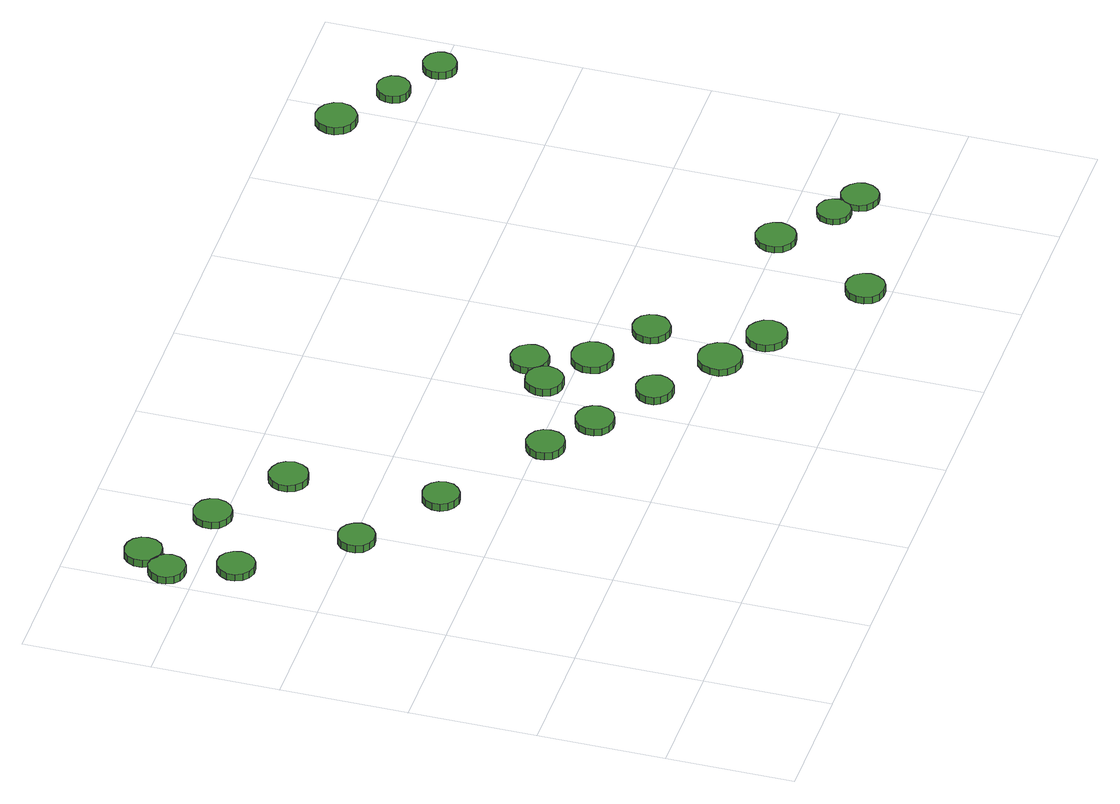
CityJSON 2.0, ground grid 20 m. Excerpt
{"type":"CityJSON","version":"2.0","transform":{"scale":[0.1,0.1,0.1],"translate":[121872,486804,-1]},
"CityObjects":{
"tree1":{"type":"SolitaryVegetationObject","attributes":{"function":"something"},"geometry":[{"type":"MultiSurface","lod":"1","boundaries":[[[0,1,2,3,4,5,6,7,8,9,10,11,12,13,14]],[[15,16,17,18,19,20,21,22,23,24,25,26,27,28,29]],[[0,29,28,1]],[[1,28,27,2]],[[2,27,26,3]],[[3,26,25,4]],[[4,25,24,5]],[[5,24,23,6]],[[6,23,22,7]],[[7,22,21,8]],[[8,21,20,9]],[[9,20,19,10]],[[10,19,18,11]],[[11,18,17,12]],[[12,17,16,13]],[[13,16,15,14]],[[14,15,29,0]]]}]},
"tree2":{"type":"SolitaryVegetationObject","attributes":{"function":"something"},"geometry":[{"type":"MultiSurface","lod":"1","boundaries":[[[30,31,32,33,34,35,36,37,38,39,40,41,42,43,44]],[[45,46,47,48,49,50,51,52,53,54,55,56,57,58,59]],[[30,59,58,31]],[[31,58,57,32]],[[32,57,56,33]],[[33,56,55,34]],[[34,55,54,35]],[[35,54,53,36]],[[36,53,52,37]],[[37,52,51,38]],[[38,51,50,39]],[[39,50,49,40]],[[40,49,48,41]],[[41,48,47,42]],[[42,47,46,43]],[[43,46,45,44]],[[44,45,59,30]]]}]},
"tree3":{"type":"SolitaryVegetationObject","attributes":{"function":"something"},"geometry":[{"type":"MultiSurface","lod":"1","boundaries":[[[60,61,62,63,64,65,66,67,68,69,70,71,72,73,74]],[[75,76,77,78,79,80,81,82,83,84,85,86,87,88,89]],[[60,89,88,61]],[[61,88,87,62]],[[62,87,86,63]],[[63,86,85,64]],[[64,85,84,65]],[[65,84,83,66]],[[66,83,82,67]],[[67,82,81,68]],[[68,81,80,69]],[[69,80,79,70]],[[70,79,78,71]],[[71,78,77,72]],[[72,77,76,73]],[[73,76,75,74]],[[74,75,89,60]]]}]},
"tree4":{"type":"SolitaryVegetationObject","attributes":{"function":"something"},"geometry":[{"type":"MultiSurface","lod":"1","boundaries":[[[90,91,92,93,94,95,96,97,98,99,100,101,102,103,104]],[[105,106,107,108,109,110,111,112,113,114,115,116,117,118,119]],[[90,119,118,91]],[[91,118,117,92]],[[92,117,116,93]],[[93,116,115,94]],[[94,115,114,95]],[[95,114,113,96]],[[96,113,112,97]],[[97,112,111,98]],[[98,111,110,99]],[[99,110,109,100]],[[100,109,108,101]],[[101,108,107,102]],[[102,107,106,103]],[[103,106,105,104]],[[104,105,119,90]]]}]},
"tree5":{"type":"SolitaryVegetationObject","attributes":{"function":"something"},"geometry":[{"type":"MultiSurface","lod":"1","boundaries":[[[120,121,122,123,124,125,126,127,128,129,130,131,132,133,134]],[[135,136,137,138,139,140,141,142,143,144,145,146,147,148,149]],[[120,149,148,121]],[[121,148,147,122]],[[122,147,146,123]],[[123,146,145,124]],[[124,145,144,125]],[[125,144,143,126]],[[126,143,142,127]],[[127,142,141,128]],[[128,141,140,129]],[[129,140,139,130]],[[130,139,138,131]],[[131,138,137,132]],[[132,137,136,133]],[[133,136,135,134]],[[134,135,149,120]]]}]},
"tree6":{"type":"SolitaryVegetationObject","attributes":{"function":"something"},"geometry":[{"type":"MultiSurface","lod":"1","boundaries":[[[150,151,152,153,154,155,156,157,158,159,160,161,162,163,164]],[[165,166,167,168,169,170,171,172,173,174,175,176,177,178,179]],[[150,179,178,151]],[[151,178,177,152]],[[152,177,176,153]],[[153,176,175,154]],[[154,175,174,155]],[[155,174,173,156]],[[156,173,172,157]],[[157,172,171,158]],[[158,171,170,159]],[[159,170,169,160]],[[160,169,168,161]],[[161,168,167,162]],[[162,167,166,163]],[[163,166,165,164]],[[164,165,179,150]]]}]},
"tree7":{"type":"SolitaryVegetationObject","attributes":{"function":"something"},"geometry":[{"type":"MultiSurface","lod":"1","boundaries":[[[180,181,182,183,184,185,186,187,188,189,190,191,192,193,194]],[[195,196,197,198,199,200,201,202,203,204,205,206,207,208,209]],[[180,209,208,181]],[[181,208,207,182]],[[182,207,206,183]],[[183,206,205,184]],[[184,205,204,185]],[[185,204,203,186]],[[186,203,202,187]],[[187,202,201,188]],[[188,201,200,189]],[[189,200,199,190]],[[190,199,198,191]],[[191,198,197,192]],[[192,197,196,193]],[[193,196,195,194]],[[194,195,209,180]]]}]},
"tree8":{"type":"SolitaryVegetationObject","attributes":{"function":"something"},"geometry":[{"type":"MultiSurface","lod":"1","boundaries":[[[210,211,212,213,214,215,216,217,218,219,220,221,222,223,224]],[[225,226,227,228,229,230,231,232,233,234,235,236,237,238,239]],[[210,239,238,211]],[[211,238,237,212]],[[212,237,236,213]],[[213,236,235,214]],[[214,235,234,215]],[[215,234,233,216]],[[216,233,232,217]],[[217,232,231,218]],[[218,231,230,219]],[[219,230,229,220]],[[220,229,228,221]],[[221,228,227,222]],[[222,227,226,223]],[[223,226,225,224]],[[224,225,239,210]]]}]},
"tree9":{"type":"SolitaryVegetationObject","attributes":{"function":"something"},"geometry":[{"type":"MultiSurface","lod":"1","boundaries":[[[240,241,242,243,244,245,246,247,248,249,250,251,252,253,254]],[[255,256,257,258,259,260,261,262,263,264,265,266,267,268,269]],[[240,269,268,241]],[[241,268,267,242]],[[242,267,266,243]],[[243,266,265,244]],[[244,265,264,245]],[[245,264,263,246]],[[246,263,262,247]],[[247,262,261,248]],[[248,261,260,249]],[[249,260,259,250]],[[250,259,258,251]],[[251,258,257,252]],[[252,257,256,253]],[[253,256,255,254]],[[254,255,269,240]]]}]},
"tree10":{"type":"SolitaryVegetationObject","attributes":{"function":"something"},"geometry":[{"type":"MultiSurface","lod":"1","boundaries":[[[270,271,272,273,274,275,276,277,278,279,280,281,282,283,284]],[[285,286,287,288,289,290,291,292,293,294,295,296,297,298,299]],[[270,299,298,271]],[[271,298,297,272]],[[272,297,296,273]],[[273,296,295,274]],[[274,295,294,275]],[[275,294,293,276]],[[276,293,292,277]],[[277,292,291,278]],[[278,291,290,279]],[[279,290,289,280]],[[280,289,288,281]],[[281,288,287,282]],[[282,287,286,283]],[[283,286,285,284]],[[284,285,299,270]]]}]},
"tree11":{"type":"SolitaryVegetationObject","attributes":{"function":"something"},"geometry":[{"type":"MultiSurface","lod":"1","boundaries":[[[300,301,302,303,304,305,306,307,308,309,310,311,312,313,314]],[[315,316,317,318,319,320,321,322,323,324,325,326,327,328,329]],[[300,329,328,301]],[[301,328,327,302]],[[302,327,326,303]],[[303,326,325,304]],[[304,325,324,305]],[[305,324,323,306]],[[306,323,322,307]],[[307,322,321,308]],[[308,321,320,309]],[[309,320,319,310]],[[310,319,318,311]],[[311,318,317,312]],[[312,317,316,313]],[[313,316,315,314]],[[314,315,329,300]]]}]},
"tree12":{"type":"SolitaryVegetationObject","attributes":{"function":"something"},"geometry":[{"type":"MultiSurface","lod":"1","boundaries":[[[330,331,332,333,334,335,336,337,338,339,340,341,342,343,344]],[[345,346,347,348,349,350,351,352,353,354,355,356,357,358,359]],[[330,359,358,331]],[[331,358,357,332]],[[332,357,356,333]],[[333,356,355,334]],[[334,355,354,335]],[[335,354,353,336]],[[336,353,352,337]],[[337,352,351,338]],[[338,351,350,339]],[[339,350,349,340]],[[340,349,348,341]],[[341,348,347,342]],[[342,347,346,343]],[[343,346,345,344]],[[344,345,359,330]]]}]},
"tree13":{"type":"SolitaryVegetationObject","attributes":{"function":"something"},"geometry":[{"type":"MultiSurface","lod":"1","boundaries":[[[360,361,362,363,364,365,366,367,368,369,370,371,372,373,374]],[[375,376,377,378,379,380,381,382,383,384,385,386,387,388,389]],[[360,389,388,361]],[[361,388,387,362]],[[362,387,386,363]],[[363,386,385,364]],[[364,385,384,365]],[[365,384,383,366]],[[366,383,382,367]],[[367,382,381,368]],[[368,381,380,369]],[[369,380,379,370]],[[370,379,378,371]],[[371,378,377,372]],[[372,377,376,373]],[[373,376,375,374]],[[374,375,389,360]]]}]},
"tree14":{"type":"SolitaryVegetationObject","attributes":{"function":"something"},"geometry":[{"type":"MultiSurface","lod":"1","boundaries":[[[390,391,392,393,394,395,396,397,398,399,400,401,402,403,404]],[[405,406,407,408,409,410,411,412,413,414,415,416,417,418,419]],[[390,419,418,391]],[[391,418,417,392]],[[392,417,416,393]],[[393,416,415,394]],[[394,415,414,395]],[[395,414,413,396]],[[396,413,412,397]],[[397,412,411,398]],[[398,411,410,399]],[[399,410,409,400]],[[400,409,408,401]],[[401,408,407,402]],[[402,407,406,403]],[[403,406,405,404]],[[404,405,419,390]]]}]},
"tree15":{"type":"SolitaryVegetationObject","attributes":{"function":"something"},"geometry":[{"type":"MultiSurface","lod":"1","boundaries":[[[420,421,422,423,424,425,426,427,428,429,430,431,432,433,434]],[[435,436,437,438,439,440,441,442,443,444,445,446,447,448,449]],[[420,449,448,421]],[[421,448,447,422]],[[422,447,446,423]],[[423,446,445,424]],[[424,445,444,425]],[[425,444,443,426]],[[426,443,442,427]],[[427,442,441,428]],[[428,441,440,429]],[[429,440,439,430]],[[430,439,438,431]],[[431,438,437,432]],[[432,437,436,433]],[[433,436,435,434]],[[434,435,449,420]]]}]},
"tree16":{"type":"SolitaryVegetationObject","attributes":{"function":"something"},"geometry":[{"type":"MultiSurface","lod":"1","boundaries":[[[450,451,452,453,454,455,456,457,458,459,460,461,462,463,464]],[[465,466,467,468,469,470,471,472,473,474,475,476,477,478,479]],[[450,479,478,451]],[[451,478,477,452]],[[452,477,476,453]],[[453,476,475,454]],[[454,475,474,455]],[[455,474,473,456]],[[456,473,472,457]],[[457,472,471,458]],[[458,471,470,459]],[[459,470,469,460]],[[460,469,468,461]],[[461,468,467,462]],[[462,467,466,463]],[[463,466,465,464]],[[464,465,479,450]]]}]},
"tree17":{"type":"SolitaryVegetationObject","attributes":{"function":"something"},"geometry":[{"type":"MultiSurface","lod":"1","boundaries":[[[480,481,482,483,484,485,486,487,488,489,490,491,492,493,494]],[[495,496,497,498,499,500,501,502,503,504,505,506,507,508,509]],[[480,509,508,481]],[[481,508,507,482]],[[482,507,506,483]],[[483,506,505,484]],[[484,505,504,485]],[[485,504,503,486]],[[486,503,502,487]],[[487,502,501,488]],[[488,501,500,489]],[[489,500,499,490]],[[490,499,498,491]],[[491,498,497,492]],[[492,497,496,493]],[[493,496,495,494]],[[494,495,509,480]]]}]},
"tree18":{"type":"SolitaryVegetationObject","attributes":{"function":"something"},"geometry":[{"type":"MultiSurface","lod":"1","boundaries":[[[510,511,512,513,514,515,516,517,518,519,520,521,522,523,524]],[[525,526,527,528,529,530,531,532,533,534,535,536,537,538,539]],[[510,539,538,511]],[[511,538,537,512]],[[512,537,536,513]],[[513,536,535,514]],[[514,535,534,515]],[[515,534,533,516]],[[516,533,532,517]],[[517,532,531,518]],[[518,531,530,519]],[[519,530,529,520]],[[520,529,528,521]],[[521,528,527,522]],[[522,527,526,523]],[[523,526,525,524]],[[524,525,539,510]]]}]},
"tree19":{"type":"SolitaryVegetationObject","attributes":{"function":"something"},"geometry":[{"type":"MultiSurface","lod":"1","boundaries":[[[540,541,542,543,544,545,546,547,548,549,550,551,552,553,554]],[[555,556,557,558,559,560,561,562,563,564,565,566,567,568,569]],[[540,569,568,541]],[[541,568,567,542]],[[542,567,566,543]],[[543,566,565,544]],[[544,565,564,545]],[[545,564,563,546]],[[546,563,562,547]],[[547,562,561,548]],[[548,561,560,549]],[[549,560,559,550]],[[550,559,558,551]],[[551,558,557,552]],[[552,557,556,553]],[[553,556,555,554]],[[554,555,569,540]]]}]},
"tree20":{"type":"SolitaryVegetationObject","attributes":{"function":"something"},"geometry":[{"type":"MultiSurface","lod":"1","boundaries":[[[570,571,572,573,574,575,576,577,578,579,580,581,582,583,584]],[[585,586,587,588,589,590,591,592,593,594,595,596,597,598,599]],[[570,599,598,571]],[[571,598,597,572]],[[572,597,596,573]],[[573,596,595,574]],[[574,595,594,575]],[[575,594,593,576]],[[576,593,592,577]],[[577,592,591,578]],[[578,591,590,579]],[[579,590,589,580]],[[580,589,588,581]],[[581,588,587,582]],[[582,587,586,583]],[[583,586,585,584]],[[584,585,599,570]]]}]},
"tree21":{"type":"SolitaryVegetationObject","attributes":{"function":"something"},"geometry":[{"type":"MultiSurface","lod":"1","boundaries":[[[600,601,602,603,604,605,606,607,608,609,610,611,612,613,614]],[[615,616,617,618,619,620,621,622,623,624,625,626,627,628,629]],[[600,629,628,601]],[[601,628,627,602]],[[602,627,626,603]],[[603,626,625,604]],[[604,625,624,605]],[[605,624,623,606]],[[606,623,622,607]],[[607,622,621,608]],[[608,621,620,609]],[[609,620,619,610]],[[610,619,618,611]],[[611,618,617,612]],[[612,617,616,613]],[[613,616,615,614]],[[614,615,629,600]]]}]},
"tree22":{"type":"SolitaryVegetationObject","attributes":{"function":"something"},"geometry":[{"type":"MultiSurface","lod":"1","boundaries":[[[630,631,632,633,634,635,636,637,638,639,640,641,642,643,644]],[[645,646,647,648,649,650,651,652,653,654,655,656,657,658,659]],[[630,659,658,631]],[[631,658,657,632]],[[632,657,656,633]],[[633,656,655,634]],[[634,655,654,635]],[[635,654,653,636]],[[636,653,652,637]],[[637,652,651,638]],[[638,651,650,639]],[[639,650,649,640]],[[640,649,648,641]],[[641,648,647,642]],[[642,647,646,643]],[[643,646,645,644]],[[644,645,659,630]]]}]},
"tree23":{"type":"SolitaryVegetationObject","attributes":{"function":"something"},"geometry":[{"type":"MultiSurface","lod":"1","boundaries":[[[660,661,662,663,664,665,666,667,668,669,670,671,672,673,674]],[[675,676,677,678,679,680,681,682,683,684,685,686,687,688,689]],[[660,689,688,661]],[[661,688,687,662]],[[662,687,686,663]],[[663,686,685,664]],[[664,685,684,665]],[[665,684,683,666]],[[666,683,682,667]],[[667,682,681,668]],[[668,681,680,669]],[[669,680,679,670]],[[670,679,678,671]],[[671,678,677,672]],[[672,677,676,673]],[[673,676,675,674]],[[674,675,689,660]]]}]}
},
"vertices":[
[59,843,20],[56,855,20],[49,864,20],[39,870,20],[27,872,20],[16,868,20],[7,860,20],[2,849,20],[2,837,20],[7,826,20],[16,818,20],[27,815,20],[39,816,20],[49,822,20],[56,831,20],[56,831,7],[49,822,7],[39,816,7],[27,815,7],[16,818,7],[7,826,7],[2,837,7],[2,849,7],[7,860,7],[16,868,7],[27,872,7],[39,870,7],[49,864,7],[56,855,7],[59,843,7],
[95,746,20],[92,758,20],[85,768,20],[75,774,20],[62,775,20],[51,772,20],[42,763,20],[37,752,20],[37,740,20],[42,729,20],[51,721,20],[62,717,20],[75,718,20],[85,724,20],[92,734,20],[92,734,8],[85,724,8],[75,718,8],[62,717,8],[51,721,8],[42,729,8],[37,740,8],[37,752,8],[42,763,8],[51,772,8],[62,775,8],[75,774,8],[85,768,8],[92,758,8],[95,746,8],
[89,889,20],[87,900,20],[80,910,20],[69,916,20],[57,917,20],[46,914,20],[37,906,20],[32,895,20],[32,882,20],[37,871,20],[46,863,20],[57,860,20],[69,861,20],[80,867,20],[87,877,20],[87,877,7],[80,867,7],[69,861,7],[57,860,7],[46,863,7],[37,871,7],[32,882,7],[32,895,7],[37,906,7],[46,914,7],[57,917,7],[69,916,7],[80,910,7],[87,900,7],[89,889,7],
[214,594,19],[211,606,19],[204,615,19],[194,621,19],[182,622,19],[171,619,19],[162,611,19],[157,600,19],[157,588,19],[162,577,19],[171,569,19],[182,566,19],[194,567,19],[204,573,19],[211,582,19],[211,582,6],[204,573,6],[194,567,6],[182,566,6],[171,569,6],[162,577,6],[157,588,6],[157,600,6],[162,611,6],[171,619,6],[182,622,6],[194,621,6],[204,615,6],[211,606,6],[214,594,6],
[211,817,19],[208,829,19],[201,839,19],[190,845,19],[178,846,19],[166,842,19],[157,834,19],[152,823,19],[152,810,19],[157,799,19],[166,791,19],[178,787,19],[190,788,19],[201,794,19],[208,804,19],[208,804,7],[201,794,7],[190,788,7],[178,787,7],[166,791,7],[157,799,7],[152,810,7],[152,823,7],[157,834,7],[166,842,7],[178,846,7],[190,845,7],[201,839,7],[208,829,7],[211,817,7],
[346,502,20],[344,513,20],[337,523,20],[327,529,20],[315,530,20],[304,527,20],[295,519,20],[290,508,20],[290,496,20],[295,485,20],[304,477,20],[315,473,20],[327,475,20],[337,481,20],[344,490,20],[344,490,7],[337,481,7],[327,475,7],[315,473,7],[304,477,7],[295,485,7],[290,496,7],[290,508,7],[295,519,7],[304,527,7],[315,530,7],[327,529,7],[337,523,7],[344,513,7],[346,502,7],
[331,733,19],[328,746,19],[321,756,19],[310,762,19],[297,764,19],[285,760,19],[276,751,19],[271,740,19],[271,727,19],[276,716,19],[285,707,19],[297,703,19],[310,705,19],[321,711,19],[328,721,19],[328,721,7],[321,711,7],[310,705,7],[297,703,7],[285,707,7],[276,716,7],[271,727,7],[271,740,7],[276,751,7],[285,760,7],[297,764,7],[310,762,7],[321,756,7],[328,746,7],[331,733,7],
[513,388,20],[511,400,20],[504,410,20],[493,416,20],[481,418,20],[469,414,20],[460,406,20],[455,394,20],[455,382,20],[460,371,20],[469,363,20],[481,359,20],[493,360,20],[504,366,20],[511,376,20],[511,376,7],[504,366,7],[493,360,7],[481,359,7],[469,363,7],[460,371,7],[455,382,7],[455,394,7],[460,406,7],[469,414,7],[481,418,7],[493,416,7],[504,410,7],[511,400,7],[513,388,7],
[592,334,19],[589,347,19],[582,357,19],[571,363,19],[559,364,19],[547,360,19],[538,352,19],[533,341,19],[533,328,19],[538,317,19],[547,309,19],[559,305,19],[571,306,19],[582,312,19],[589,322,19],[589,322,7],[582,312,7],[571,306,7],[559,305,7],[547,309,7],[538,317,7],[533,328,7],[533,341,7],[538,352,7],[547,360,7],[559,364,7],[571,363,7],[582,357,7],[589,347,7],[592,334,7],
[689,270,20],[686,282,20],[679,292,20],[669,297,20],[657,299,20],[646,295,20],[637,287,20],[632,276,20],[632,264,20],[637,254,20],[646,246,20],[657,242,20],[669,243,20],[679,249,20],[686,259,20],[686,259,7],[679,249,7],[669,243,7],[657,242,7],[646,246,7],[637,254,7],[632,264,7],[632,276,7],[637,287,7],[646,295,7],[657,299,7],[669,297,7],[679,292,7],[686,282,7],[689,270,7],
[663,434,20],[660,446,20],[653,456,20],[643,462,20],[630,463,20],[619,460,20],[610,451,20],[605,440,20],[605,428,20],[610,417,20],[619,409,20],[630,405,20],[643,406,20],[653,412,20],[660,422,20],[660,422,7],[653,412,7],[643,406,7],[630,405,7],[619,409,7],[610,417,7],[605,428,7],[605,440,7],[610,451,7],[619,460,7],[630,463,7],[643,462,7],[653,456,7],[660,446,7],[663,434,7],
[794,198,19],[791,212,19],[783,224,19],[770,231,19],[756,232,19],[743,228,19],[733,218,19],[727,205,19],[727,191,19],[733,179,19],[743,169,19],[756,165,19],[770,166,19],[783,173,19],[791,185,19],[791,185,7],[783,173,7],[770,166,7],[756,165,7],[743,169,7],[733,179,7],[727,191,7],[727,205,7],[733,218,7],[743,228,7],[756,232,7],[770,231,7],[783,224,7],[791,212,7],[794,198,7],
[710,470,19],[707,482,19],[700,492,19],[689,499,19],[677,500,19],[665,496,19],[656,488,19],[651,477,19],[651,464,19],[656,453,19],[665,445,19],[677,441,19],[689,442,19],[700,449,19],[707,458,19],[707,458,7],[700,449,7],[689,442,7],[677,441,7],[665,445,7],[656,453,7],[651,464,7],[651,477,7],[656,488,7],[665,496,7],[677,500,7],[689,499,7],[700,492,7],[707,482,7],[710,470,7],
[742,382,19],[740,395,19],[732,406,19],[720,413,19],[707,414,19],[694,410,19],[684,401,19],[679,389,19],[679,376,19],[684,363,19],[694,354,19],[707,350,19],[720,352,19],[732,358,19],[740,369,19],[740,369,7],[732,358,7],[720,352,7],[707,350,7],[694,354,7],[684,363,7],[679,376,7],[679,389,7],[684,401,7],[694,410,7],[707,414,7],[720,413,7],[732,406,7],[740,395,7],[742,382,7],
[867,148,19],[864,161,19],[856,171,19],[845,178,19],[832,179,19],[819,175,19],[810,166,19],[804,154,19],[804,141,19],[810,129,19],[819,120,19],[832,116,19],[845,118,19],[856,124,19],[864,135,19],[864,135,7],[856,124,7],[845,118,7],[832,116,7],[819,120,7],[810,129,7],[804,141,7],[804,154,7],[810,166,7],[819,175,7],[832,179,7],[845,178,7],[856,171,7],[864,161,7],[867,148,7],
[831,317,19],[829,329,19],[822,339,19],[811,345,19],[799,346,19],[788,342,19],[779,334,19],[774,323,19],[774,311,19],[779,300,19],[788,292,19],[799,288,19],[811,289,19],[822,296,19],[829,305,19],[829,305,7],[822,296,7],[811,289,7],[799,288,7],[788,292,7],[779,300,7],[774,311,7],[774,323,7],[779,334,7],[788,342,7],[799,346,7],[811,345,7],[822,339,7],[829,329,7],[831,317,7],
[1019,40,19],[1016,52,19],[1009,63,19],[998,69,19],[985,70,19],[973,66,19],[964,58,19],[959,46,19],[959,34,19],[964,22,19],[973,14,19],[985,10,19],[998,11,19],[1009,17,19],[1016,28,19],[1016,28,7],[1009,17,7],[998,11,7],[985,10,7],[973,14,7],[964,22,7],[959,34,7],[959,46,7],[964,58,7],[973,66,7],[985,70,7],[998,69,7],[1009,63,7],[1016,52,7],[1019,40,7],
[1102,203,19],[1099,216,19],[1092,226,19],[1081,232,19],[1068,234,19],[1056,230,19],[1046,221,19],[1041,209,19],[1041,197,19],[1046,185,19],[1056,176,19],[1068,172,19],[1081,174,19],[1092,180,19],[1099,191,19],[1099,191,8],[1092,180,8],[1081,174,8],[1068,172,8],[1056,176,8],[1046,185,8],[1041,197,8],[1041,209,8],[1046,221,8],[1056,230,8],[1068,234,8],[1081,232,8],[1092,226,8],[1099,216,8],[1102,203,8],
[1183,138,18],[1181,148,18],[1175,157,18],[1165,163,18],[1155,164,18],[1144,160,18],[1136,153,18],[1132,143,18],[1132,133,18],[1136,123,18],[1144,115,18],[1155,112,18],[1165,113,18],[1175,119,18],[1181,127,18],[1181,127,8],[1175,119,8],[1165,113,8],[1155,112,8],[1144,115,8],[1136,123,8],[1132,133,8],[1132,143,8],[1136,153,8],[1144,160,8],[1155,164,8],[1165,163,8],[1175,157,8],[1181,148,8],[1183,138,8],
[1231,111,19],[1228,123,19],[1221,132,19],[1211,138,19],[1199,140,19],[1188,136,19],[1179,128,19],[1174,117,19],[1174,105,19],[1179,94,19],[1188,86,19],[1199,82,19],[1211,83,19],[1221,89,19],[1228,99,19],[1228,99,8],[1221,89,8],[1211,83,8],[1199,82,8],[1188,86,8],[1179,94,8],[1174,105,8],[1174,117,8],[1179,128,8],[1188,136,8],[1199,140,8],[1211,138,8],[1221,132,8],[1228,123,8],[1231,111,8],
[1184,910,32],[1181,923,32],[1173,934,32],[1162,940,32],[1149,942,32],[1136,938,32],[1127,929,32],[1121,917,32],[1121,904,32],[1127,891,32],[1136,883,32],[1149,879,32],[1162,880,32],[1173,887,32],[1181,897,32],[1181,897,19],[1173,887,19],[1162,880,19],[1149,879,19],[1136,883,19],[1127,891,19],[1121,904,19],[1121,917,19],[1127,929,19],[1136,938,19],[1149,942,19],[1162,940,19],[1173,934,19],[1181,923,19],[1184,910,19],
[1271,848,32],[1269,859,32],[1262,868,32],[1253,873,32],[1242,874,32],[1232,871,32],[1224,864,32],[1220,854,32],[1220,843,32],[1224,833,32],[1232,826,32],[1242,823,32],[1253,824,32],[1262,829,32],[1269,838,32],[1269,838,19],[1262,829,19],[1253,824,19],[1242,823,19],[1232,826,19],[1224,833,19],[1220,843,19],[1220,854,19],[1224,864,19],[1232,871,19],[1242,874,19],[1253,873,19],[1262,868,19],[1269,859,19],[1271,848,19],
[1347,799,32],[1345,809,32],[1338,818,32],[1329,823,32],[1318,825,32],[1308,821,32],[1300,814,32],[1296,804,32],[1296,793,32],[1300,784,32],[1308,776,32],[1318,773,32],[1329,774,32],[1338,780,32],[1345,788,32],[1345,788,19],[1338,780,19],[1329,774,19],[1318,773,19],[1308,776,19],[1300,784,19],[1296,793,19],[1296,804,19],[1300,814,19],[1308,821,19],[1318,825,19],[1329,823,19],[1338,818,19],[1345,809,19],[1347,799,19]
]}
